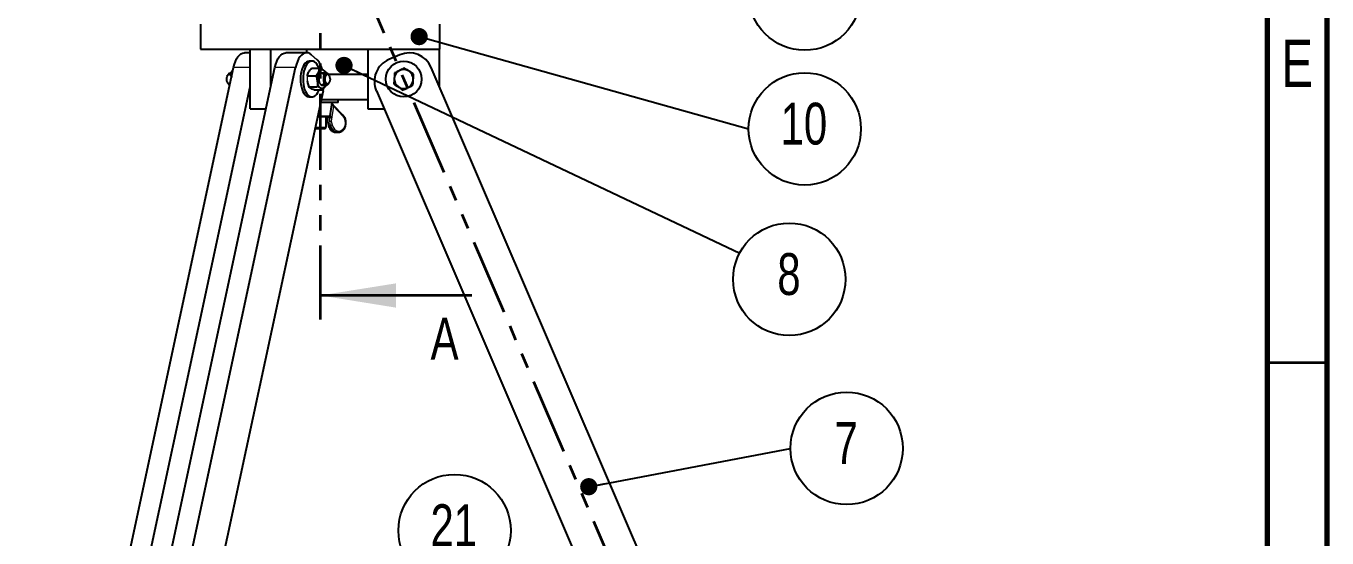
# Model space of a CAD drawing. Header units: millimetres. Extents: x 150 to 2050, y 50 to 2920.
# Drawn here: x 961 to 2050, y 1838 to 2266 of the extents above; entities that cross this region are included whole.
import ezdxf

# ---------------------------------------------------------------- set-up
doc = ezdxf.new("R2010")
doc.units = ezdxf.units.MM
doc.linetypes.add('PHANTOM', pattern=[12.7, 6.35, -1.27, 1.27, -1.27, 1.27, -1.27])
doc.layers.add('FORMAT', color=7, linetype='Continuous')
doc.styles.add('SLDTEXTSTYLE0', font='TXT', dxfattribs={"width": 0.75})
doc.dimstyles.new('SLDDIMSTYLE0', dxfattribs={"dimtxt": 0.18, "dimasz": 14.4, "dimexe": 0, "dimexo": 0.0625, "dimgap": 0, "dimtad": 0, "dimtih": 1, "dimtoh": 1, "dimdec": 0, "dimrnd": 1e-09, "dimzin": 0, "dimdsep": 46, "dimtxsty": 'Standard', "dimblk1": 'DOT', "dimblk2": 'DOT', "dimsah": 1, "dimcen": 0.09, "dimadec": 0, "dimazin": 0, "dimtfac": 14.4, "dimtdec": 0, "dimtofl": 0, "dimtmove": 0, "dimatfit": 3, "dimldrblk": 'DOT', "dimfxl": 1, "dimfrac": 2, "dimtolj": 1, "dimtzin": 0, "dimarcsym": 0})

# ---------------------------------------------------------------- blocks, each defined once
blk = doc.blocks.new('SW_NOTE_0_13')
at = {"layer": 'FORMAT', "color": 0, "ltscale": 10}
blk.add_circle((47, 0), 47, dxfattribs=at)
at = {"layer": 'FORMAT', "color": 0, "ltscale": 10, "insert": (46.3, 21.9), "char_height": 35, "attachment_point": 2, "style": 'SLDTEXTSTYLE0'}
blk.add_mtext('11', dxfattribs=at)
blk = doc.blocks.new('SW_NOTE_0_14')
at = {"layer": 'FORMAT', "color": 0, "ltscale": 10}
blk.add_circle((47, 0), 47, dxfattribs=at)
at = {"layer": 'FORMAT', "color": 0, "ltscale": 10, "insert": (46.3, 21.9), "char_height": 35, "attachment_point": 2, "style": 'SLDTEXTSTYLE0'}
blk.add_mtext('10', dxfattribs=at)
blk = doc.blocks.new('_Dot')
at = {"color": 0, "linetype": 'ByBlock', "lineweight": -2}
blk.add_line((-0.5, 0), (-1, 0), dxfattribs=at)
at = {"color": 0, "linetype": 'ByBlock', "const_width": 0.5}
blk.add_lwpolyline([(-0.25, 0, 1), (0.25, 0, 1)], format="xyb", close=True, dxfattribs=at)
blk = doc.blocks.new('SW_NOTE_0_15')
at = {"layer": 'FORMAT', "color": 0, "ltscale": 10}
blk.add_circle((41.5, -22), 47, dxfattribs=at)
at = {"layer": 'FORMAT', "color": 0, "ltscale": 10, "insert": (41.2, -0.1), "char_height": 35, "attachment_point": 2, "style": 'SLDTEXTSTYLE0'}
blk.add_mtext('8', dxfattribs=at)
blk = doc.blocks.new('SW_NOTE_0_16')
at = {"layer": 'FORMAT', "color": 0, "ltscale": 10}
blk.add_circle((47, 0), 47, dxfattribs=at)
at = {"layer": 'FORMAT', "color": 0, "ltscale": 10, "insert": (46.6, 21.9), "char_height": 35, "attachment_point": 2, "style": 'SLDTEXTSTYLE0'}
blk.add_mtext('7', dxfattribs=at)
blk = doc.blocks.new('SW_NOTE_0_22')
at = {"layer": 'FORMAT', "color": 0, "ltscale": 10}
blk.add_circle((41.5, 22), 47, dxfattribs=at)
at = {"layer": 'FORMAT', "color": 0, "ltscale": 10, "insert": (40.8, 44), "char_height": 35, "attachment_point": 2, "style": 'SLDTEXTSTYLE0'}
blk.add_mtext('21', dxfattribs=at)

msp = doc.modelspace()

# ---------------------------------------------------------------- linework, layer by layer
at = {"color": 7, "linetype": 'Continuous', "lineweight": 70, "ltscale": 10}
for p, q in [((2050, 2920), (2050, 50)), ((2000, 2870), (2000, 100))]:
    msp.add_line(p, q, dxfattribs=at)
at = {"color": 7, "linetype": 'PHANTOM', "lineweight": 35, "ltscale": 10}
for p, q in [((1207.1, 2844.7), (1207.1, 2021)), ((1235.4, 2319), (1745.4, 1132.5))]:
    msp.add_line(p, q, dxfattribs=at)
at = {"color": 7, "linetype": 'Continuous', "lineweight": 25, "ltscale": 10}
for p, q in [((1107.1, 2268), (1107.1, 2247)), ((1307.1, 2268), (1307.1, 2247)), ((1107.1, 2247), (1307.1, 2247)), ((1148.5, 2243.9), (1143.9, 2243.9)), ((1148.5, 2197), (1148.5, 2247)), ((1165.8, 2215.5), (1165.8, 2247)), ((1195.8, 2243.9), (1178.5, 2243.9)), ((1195.8, 2247), (1195.8, 2243.9)), ((1247.1, 2247), (1247.1, 2197)), ((1307.1, 2215.5), (1307.1, 2247)), ((1200.3, 2237), (1198.1, 2237)), ((1273.8, 2242.3), (1264.6, 2238.4)), ((960.9, 1423.4), (1134.7, 2231.8)), ((995.6, 1423.4), (1169.3, 2231.8)), ((1012.9, 1423.4), (1186.6, 2231.8)), ((1130.3, 2226.1), (1129.8, 2225.4)), ((1133.6, 2227), (1131.7, 2227)), ((1132.7, 2227), (1133, 2227.8)), ((1196.5, 2224.6), (1203.5, 2224.6)), ((1199.8, 2231), (1206.8, 2231)), ((1212.6, 2227), (1208.5, 2227)), ((1214.5, 2225.4), (1214, 2226.1)), ((1214.1, 2226), (1247.1, 2226)), ((1214.1, 2226), (1224.4, 2226)), ((1224.4, 2226), (1247.1, 2226)), ((1647.6, 1423.4), (1300.1, 2231.8)), ((1040.7, 1714), (1148.5, 2215.5)), ((1209.6, 2212.1), (1098.3, 1694.1)), ((1129.8, 2218.6), (1130.3, 2217.9)), ((1197.5, 2215.6), (1204.5, 2215.6)), ((1202, 2213), (1209, 2213)), ((1208.5, 2217), (1212.6, 2217)), ((1209.6, 2212.1), (1210, 2214.1)), ((1211.6, 2217), (1211.3, 2216.1)), ((1214, 2217.9), (1214.5, 2218.6)), ((1254.2, 2212.1), (1601.7, 1403.6)), ((1198.1, 2207), (1200.3, 2207)), ((1222.1, 2202.5), (1207.5, 2202.5)), ((1208.1, 2205), (1224.4, 2205)), ((1215.5, 2191.3), (1217.1, 2202.5)), ((1226.5, 2191.5), (1218.4, 2200)), ((1222.1, 2202.5), (1222.1, 2205)), ((1224.4, 2205), (1247.1, 2205)), ((1148.5, 2197), (1161.8, 2197)), ((1214.5, 2190.5), (1205, 2190.5)), ((1212.1, 2181.5), (1212.1, 2190.5)), ((1247.1, 2197), (1260.7, 2197)), ((1202.9, 2180.7), (1203.1, 2180.5)), ((1203, 2181.5), (1212.1, 2181.5)), ((1211.1, 2180.5), (1203.1, 2180.5)), ((1211.1, 2180.5), (1212.1, 2181.5)), ((1213.3, 2186.7), (1214, 2183.4)), ((1220.5, 2177.5), (1222.1, 2177.5))]:
    msp.add_line(p, q, dxfattribs=at)
at = {"color": 7, "linetype": 'Continuous', "lineweight": 18, "ltscale": 10}
msp.add_line((1199.8, 2242.3), (1204.4, 2238.4), dxfattribs=at)
at = {"color": 8, "linetype": 'Continuous', "lineweight": 18, "ltscale": 10}
for p, q in [((1148.5, 2231.8), (1134.7, 2231.8)), ((1186.6, 2231.8), (1169.3, 2231.8)), ((1205.1, 2191.3), (1215.5, 2191.3)), ((1214.7, 2189.6), (1212.7, 2189.6)), ((1212.7, 2189.6), (1213.5, 2186.7)), ((1215.2, 2186.7), (1214.7, 2189.6)), ((1218.3, 2199.3), (1216.5, 2186.9)), ((1226.4, 2190.8), (1218.3, 2199.3)), ((1213.5, 2186.7), (1214.2, 2183.4)), ((1215.9, 2183.4), (1214.2, 2183.4)), ((1215.9, 2183.4), (1215.2, 2186.7)), ((1216.5, 2186.9), (1217.2, 2183.6))]:
    msp.add_line(p, q, dxfattribs=at)
at = {"color": 7, "linetype": 'Continuous', "lineweight": 35, "ltscale": 10}
for p, q in [((1334.1, 2041), (1207.1, 2041)), ((2000, 1985), (2050, 1985))]:
    msp.add_line(p, q, dxfattribs=at)
at = {"color": 7, "linetype": 'Continuous', "lineweight": 25, "ltscale": 10, "flags": 128}
for points in [[(1134.7, 2231.8), (1135.3, 2234.4), (1136.2, 2236.7), (1137.1, 2238.8), (1138.3, 2240.5), (1139.5, 2241.9), (1140.8, 2243), (1142.2, 2243.7), (1143.6, 2243.9), (1143.9, 2243.9)], [(1169.3, 2231.8), (1170, 2234.4), (1170.8, 2236.7), (1171.8, 2238.8), (1172.9, 2240.5), (1174.1, 2241.9), (1175.5, 2243), (1176.9, 2243.7), (1178.3, 2243.9), (1178.5, 2243.9)], [(1199.8, 2242.3), (1198.4, 2243.3), (1197, 2243.8), (1195.6, 2243.9), (1194.2, 2243.7), (1192.8, 2243), (1191.5, 2241.9), (1190.2, 2240.5), (1189.1, 2238.8), (1188.1, 2236.7), (1187.3, 2234.4), (1186.6, 2231.8)], [(1198.1, 2237), (1197.9, 2237), (1196.7, 2236.7), (1195.6, 2236.1), (1194.6, 2235.2), (1193.6, 2234), (1192.8, 2232.5), (1192, 2230.7), (1191.4, 2228.7), (1191, 2226.6), (1190.7, 2224.4), (1190.6, 2222.1), (1190.7, 2219.8), (1190.9, 2217.5), (1191.4, 2215.4), (1192, 2213.4), (1192.7, 2211.6), (1193.5, 2210.1), (1194.5, 2208.8), (1195.5, 2207.9), (1196.6, 2207.3), (1197.8, 2207), (1198.1, 2207)], [(1206.3, 2231), (1206.1, 2231.4), (1205.3, 2233.1), (1204.4, 2234.5), (1203.4, 2235.6), (1202.3, 2236.4), (1201.2, 2236.9), (1200.1, 2237), (1198.9, 2236.7), (1197.8, 2236.1), (1196.7, 2235.2), (1195.8, 2234), (1194.9, 2232.5), (1194.2, 2230.7), (1193.6, 2228.7), (1193.1, 2226.6), (1192.9, 2224.4), (1192.8, 2222.1), (1192.9, 2219.8), (1193.1, 2217.5), (1193.5, 2215.4), (1194.1, 2213.4), (1194.8, 2211.6), (1195.7, 2210.1), (1196.7, 2208.8), (1197.7, 2207.9), (1198.8, 2207.3), (1199.9, 2207), (1201.1, 2207.1), (1202.2, 2207.5), (1203.3, 2208.2), (1204.3, 2209.3), (1205.2, 2210.7), (1205.2, 2210.7)], [(1128.9, 2221.7), (1129, 2222.9), (1129.2, 2224.1), (1129.6, 2225), (1130.1, 2225.7), (1130.7, 2226.1), (1131.3, 2226.1), (1131.9, 2225.7), (1132.4, 2225), (1132.8, 2224), (1132.9, 2223.6)], [(1130.3, 2226.1), (1130.4, 2226.2), (1131, 2226.8), (1131.7, 2227), (1132.4, 2226.8), (1133, 2226.2), (1133.4, 2225.7)], [(1132.6, 2227), (1132.7, 2227), (1133, 2227.8)], [(1205.8, 2227.8), (1206.2, 2228.5), (1206.6, 2229), (1207.1, 2229.4), (1207.6, 2229.8), (1208.1, 2229.9), (1208.6, 2230), (1209.1, 2229.9), (1209.7, 2229.6)], [(1206.1, 2220.8), (1206.3, 2219.6), (1206.7, 2218.5), (1207.3, 2217.6), (1207.9, 2217.1), (1208.6, 2217), (1209.2, 2217.2), (1209.9, 2217.8), (1210.4, 2218.7), (1210.8, 2219.8), (1211, 2221.1), (1211, 2222.4), (1210.8, 2223.8), (1210.5, 2225), (1210, 2225.9), (1209.4, 2226.6), (1208.8, 2226.9), (1208.1, 2226.9), (1207.5, 2226.5), (1206.9, 2225.8), (1206.4, 2224.7), (1206.1, 2223.5), (1206, 2222.2), (1206.1, 2220.8)], [(1210.1, 2221.6), (1210.1, 2223), (1210.3, 2224.3), (1210.7, 2225.4), (1211.3, 2226.2), (1211.9, 2226.8), (1212.6, 2227), (1213.2, 2226.8), (1213.9, 2226.2), (1214, 2226.1)], [(1211.2, 2221.7), (1211.2, 2222.9), (1211.5, 2224.1), (1211.9, 2225), (1212.4, 2225.7), (1213, 2226.1), (1213.6, 2226.1), (1214.2, 2225.7), (1214.7, 2225), (1215.1, 2224), (1215.3, 2222.9), (1215.4, 2221.6), (1215.2, 2220.4), (1214.9, 2219.3), (1214.4, 2218.5), (1213.9, 2218), (1213.3, 2217.8), (1212.6, 2218), (1212.1, 2218.5), (1211.6, 2219.4), (1211.3, 2220.5), (1211.2, 2221.7)], [(1131.7, 2218), (1131.6, 2218), (1131, 2217.8), (1130.4, 2218), (1129.8, 2218.5), (1129.4, 2219.4), (1129.1, 2220.5), (1128.9, 2221.7)], [(1205.2, 2210.7), (1206, 2212.3), (1206.3, 2213)], [(1211.3, 2216.1), (1210.8, 2215.5), (1210.4, 2214.9), (1209.9, 2214.5), (1209.4, 2214.2), (1208.9, 2214), (1208.4, 2214), (1207.9, 2214.1), (1207.4, 2214.3)], [(1214, 2217.9), (1213.6, 2217.4), (1212.9, 2217), (1212.2, 2217), (1211.6, 2217.4), (1211, 2218.1), (1210.5, 2219.1), (1210.2, 2220.3), (1210.1, 2221.6)], [(1211.6, 2217), (1211.6, 2216.9), (1211.3, 2216.1)]]:
    msp.add_lwpolyline(points, dxfattribs=at)
at = {"color": 8, "linetype": 'Continuous', "lineweight": 18, "ltscale": 10, "flags": 128}
for points in [[(1218.4, 2200), (1218.4, 2200), (1218.5, 2199.9), (1218.5, 2199.7), (1218.4, 2199.6), (1218.4, 2199.5), (1218.3, 2199.3)], [(1226.5, 2191.5), (1226.6, 2191.5), (1226.6, 2191.4), (1226.6, 2191.3), (1226.6, 2191.1), (1226.5, 2191), (1226.4, 2190.8)], [(1213.3, 2186.7), (1213.3, 2186.7), (1213.3, 2186.7), (1213.4, 2186.7), (1213.5, 2186.7)], [(1214, 2183.4), (1214, 2183.4), (1214.1, 2183.4), (1214.1, 2183.4), (1214.2, 2183.4)]]:
    msp.add_lwpolyline(points, dxfattribs=at)
at = {"color": 7, "linetype": 'Continuous', "lineweight": 25, "ltscale": 100}
msp.add_circle((1277.1, 2222), 15, dxfattribs=at)
for centre, radius, start, end in [((1281.7, 2223.9), 20, 23.2606, 113.2606), ((1192, 2225.9), 17.5, 13.7038, 45.2492), ((1272.5, 2220), 20, 113.2606, 203.2606), ((1137.7, 2225.4), 5.23, 133.1525, 153.3272), ((1218.2, 2222), 13.7, 155.0167, 187.9021), ((1206.4, 2225.2), 5.54, 19.1401, 53.9209), ((1277.1, 2222), 8, 176.0524, 236.0524), ((1277.1, 2222), 8, 116.0524, 176.0524), ((1277.1, 2222), 8, 56.0524, 116.0524), ((1277.1, 2222), 8, 356.0524, 56.0524), ((1131.9, 2218.9), 1.92, 210.4402, 256.4063), ((1212.5, 2220.3), 7.93, 181.28, 229.1501), ((1277.1, 2222), 8, 236.0524, 296.0524), ((1277.1, 2222), 8, 296.0524, 356.0524), ((1214.5, 2191.5), 1, 270, 351.7029)]:
    msp.add_arc(centre, radius, start, end, dxfattribs=at)
at = {"color": 8, "linetype": 'Continuous', "lineweight": 18, "ltscale": 100}
for centre, radius, start, end in [((1212.6, 2189.9), 0.374, 262.7917, 290.5423), ((1214.5, 2191.5), 0.993, 270.2521, 353.0921), ((1215, 2192.7), 3.17, 263.2366, 291.7897), ((1215, 2191.4), 4.77, 271.6868, 288.4495), ((1215.7, 2188.2), 4.77, 271.6868, 288.4495)]:
    msp.add_arc(centre, radius, start, end, dxfattribs=at)
for centre, major_axis, ratio, start_param, end_param in [((1222.7, 2185.5), (0.21, 7), 0.809024, 1.858323, 5.61125), ((1222.1, 2185.5), (0.21, 8), 0.809082, 1.855326, 3.120396)]:
    msp.add_ellipse(centre, major_axis=major_axis, ratio=ratio, start_param=start_param, end_param=end_param, dxfattribs=at)
at = {"color": 7, "linetype": 'Continuous', "lineweight": 25, "ltscale": 100}
for centre, major_axis, start_param, end_param in [((1220.5, 2185.5), (-0.21, 8), 1.813279, 3.120569), ((1222.1, 2185.5), (0.21, 8), 3.120396, 3.162616)]:
    msp.add_ellipse(centre, major_axis=major_axis, ratio=0.809082, start_param=start_param, end_param=end_param, dxfattribs=at)
at = {"color": 7, "linetype": 'Continuous', "lineweight": 25, "ltscale": 10}
for points, knots in [([(1133, 2227.8), (1133.1, 2227.9), (1133.4, 2228.4), (1133.7, 2229), (1134.2, 2229.6), (1134.2, 2229.6)], [0, 0, 0, 0, 0.125066, 0.947164, 1, 1, 1, 1]), ([(1196.5, 2224.6), (1196.6, 2225.1), (1196.8, 2226.2), (1197.3, 2227.3), (1197.5, 2227.8)], [0, 0, 0, 0, 0.495458, 1, 1, 1, 1]), ([(1197.5, 2227.8), (1197.6, 2227.9), (1197.9, 2228.4), (1198.6, 2229.5), (1199.4, 2230.5), (1199.8, 2231)], [0, 0, 0, 0, 0.070086, 0.530782, 1, 1, 1, 1]), ([(1203.5, 2224.6), (1203.9, 2225.1), (1204.8, 2226.2), (1205.4, 2227.3), (1205.8, 2227.8)], [0, 0, 0, 0, 0.495458, 1, 1, 1, 1]), ([(1205.8, 2227.8), (1205.8, 2227.9), (1206.1, 2228.4), (1206.5, 2229.5), (1206.7, 2230.5), (1206.8, 2231)], [0, 0, 0, 0, 0.070086, 0.530782, 1, 1, 1, 1]), ([(1206.8, 2231), (1207.4, 2230.7), (1208.4, 2230.3), (1209.2, 2229.9), (1209.7, 2229.6)], [0, 0, 0, 0, 0.495458, 1, 1, 1, 1]), ([(1209.7, 2229.6), (1209.7, 2229.6), (1210.1, 2229.4), (1210.7, 2228.9), (1211.1, 2228.5), (1211.3, 2228.3)], [0, 0, 0, 0, 0.070086, 0.530782, 1, 1, 1, 1]), ([(1211.3, 2228.3), (1211.4, 2227.9), (1211.6, 2227.5), (1211.7, 2227), (1211.7, 2227)], [0, 0, 0, 0, 0.855202, 1, 1, 1, 1]), ([(1269.2, 2222.5), (1269.1, 2221.3), (1269, 2219.7), (1268.9, 2218.2), (1268.8, 2217.9)], [0, 0, 0, 0, 0.8113035, 1, 1, 1, 1]), ([(1269.5, 2227.1), (1269.4, 2225.9), (1269.3, 2224.4), (1269.2, 2222.9), (1269.2, 2222.5)], [0, 0, 0, 0, 0.785622, 1, 1, 1, 1]), ([(1273.6, 2229.2), (1273.5, 2229.1), (1272.8, 2228.7), (1271.4, 2228.1), (1270.1, 2227.4), (1269.5, 2227.1)], [0, 0, 0, 0, 0.070086, 0.530782, 1, 1, 1, 1]), ([(1277.8, 2231.2), (1277.1, 2230.9), (1275.7, 2230.2), (1274.3, 2229.5), (1273.6, 2229.2)], [0, 0, 0, 0, 0.495458, 1, 1, 1, 1]), ([(1281.6, 2228.6), (1281.5, 2228.7), (1280.8, 2229.1), (1279.5, 2230), (1278.4, 2230.8), (1277.8, 2231.2)], [0, 0, 0, 0, 0.0700858, 0.5307822, 1, 1, 1, 1]), ([(1285.4, 2226), (1284.8, 2226.4), (1283.6, 2227.3), (1282.3, 2228.2), (1281.6, 2228.6)], [0, 0, 0, 0, 0.495458, 1, 1, 1, 1]), ([(1285.1, 2221.4), (1285.1, 2221.8), (1285.2, 2223.3), (1285.4, 2224.8), (1285.4, 2226)], [0, 0, 0, 0, 0.214378, 1, 1, 1, 1]), ([(1196.4, 2220.1), (1196.4, 2219.7), (1196.7, 2218.2), (1197.2, 2216.7), (1197.5, 2215.6)], [0, 0, 0, 0, 0.268634, 1, 1, 1, 1]), ([(1199.1, 2214.3), (1199.1, 2214.3), (1198.7, 2214.6), (1198.1, 2215), (1197.7, 2215.4), (1197.5, 2215.6)], [0, 0, 0, 0, 0.070086, 0.530782, 1, 1, 1, 1]), ([(1202, 2213), (1201.4, 2213.2), (1200.4, 2213.6), (1199.5, 2214.1), (1199.1, 2214.3)], [0, 0, 0, 0, 0.495458, 1, 1, 1, 1]), ([(1209, 2213), (1208.8, 2213.2), (1208.4, 2213.6), (1207.7, 2214.1), (1207.4, 2214.3)], [0, 0, 0, 0, 0.495458, 1, 1, 1, 1]), ([(1211.3, 2216.1), (1211.2, 2216.1), (1210.9, 2215.5), (1210.2, 2214.4), (1209.4, 2213.5), (1209, 2213)], [0, 0, 0, 0, 0.070086, 0.530782, 1, 1, 1, 1]), ([(1268.8, 2217.9), (1269.5, 2217.5), (1270.7, 2216.6), (1272, 2215.8), (1272.7, 2215.3)], [0, 0, 0, 0, 0.495458, 1, 1, 1, 1]), ([(1272.7, 2215.3), (1272.8, 2215.3), (1273.4, 2214.8), (1274.7, 2213.9), (1275.9, 2213.2), (1276.5, 2212.8)], [0, 0, 0, 0, 0.070086, 0.530782, 1, 1, 1, 1]), ([(1276.5, 2212.8), (1277.2, 2213.1), (1278.5, 2213.7), (1279.9, 2214.4), (1280.6, 2214.8)], [0, 0, 0, 0, 0.495458, 1, 1, 1, 1]), ([(1280.6, 2214.8), (1280.7, 2214.8), (1281.5, 2215.2), (1282.9, 2215.9), (1284.2, 2216.5), (1284.8, 2216.8)], [0, 0, 0, 0, 0.0700858, 0.5307822, 1, 1, 1, 1]), ([(1284.8, 2216.8), (1284.8, 2217.1), (1284.9, 2218.6), (1285, 2220.2), (1285.1, 2221.4)], [0, 0, 0, 0, 0.188696, 1, 1, 1, 1]), ([(1218.4, 2200), (1218.4, 2200), (1218.1, 2200.3), (1217.6, 2200.9), (1217.2, 2201.5), (1217.1, 2201.8), (1217.1, 2201.9)], [0, 0, 0, 0, 0.029553, 0.412772, 0.743604, 1, 1, 1, 1]), ([(1212, 2190.2), (1212.1, 2190.2), (1212.3, 2190.1), (1212.5, 2189.9), (1212.5, 2189.6), (1212.5, 2189.6)], [0, 0, 0, 0, 0.259107, 0.725138, 1, 1, 1, 1]), ([(1212.6, 2189.6), (1212.6, 2189.5), (1212.8, 2188.7), (1213.1, 2187.7), (1213.3, 2186.8), (1213.3, 2186.7)], [0, 0, 0, 0, 0.01498, 0.944548, 1, 1, 1, 1]), ([(1221.8, 2177.5), (1221.9, 2177.5), (1222.4, 2177.4), (1223.4, 2177.6), (1224.7, 2178.1), (1225.9, 2178.8), (1226.9, 2179.8), (1227.7, 2181.1), (1228.3, 2182.5), (1228.7, 2184.1), (1228.8, 2185.7), (1228.7, 2187.2), (1228.3, 2188.8), (1227.6, 2190.2), (1227, 2191), (1226.6, 2191.5), (1226.5, 2191.5)], [0, 0, 0, 0, 0.019509, 0.098372, 0.177075, 0.256113, 0.335818, 0.416213, 0.497131, 0.578375, 0.659818, 0.741405, 0.823124, 0.904938, 0.9817, 1, 1, 1, 1]), ([(1214, 2183.4), (1214.1, 2183.1), (1214.3, 2182.4), (1214.9, 2181.1), (1215.7, 2179.9), (1216.7, 2178.8), (1217.9, 2178), (1219.2, 2177.6), (1220, 2177.5), (1220.3, 2177.5)], [0, 0, 0, 0, 0.0859536, 0.2442675, 0.402943, 0.5613836, 0.7190121, 0.875192, 1, 1, 1, 1])]:
    msp.add_open_spline(points, degree=3, knots=knots, dxfattribs=at)
at = {"color": 7, "linetype": 'Continuous', "lineweight": 18, "ltscale": 10}
for points, knots in [([(1196.5, 2224.6), (1196.4, 2224.2), (1196.2, 2222.8), (1196.3, 2221.3), (1196.4, 2220.1)], [0, 0, 0, 0, 0.257551, 1, 1, 1, 1]), ([(1203.5, 2224.6), (1203.6, 2224.2), (1204.1, 2222.8), (1204.4, 2221.3), (1204.6, 2220.1)], [0, 0, 0, 0, 0.257551, 1, 1, 1, 1]), ([(1204.6, 2220.1), (1204.7, 2219.7), (1204.8, 2218.2), (1204.6, 2216.7), (1204.5, 2215.6)], [0, 0, 0, 0, 0.268634, 1, 1, 1, 1]), ([(1207.4, 2214.3), (1207.3, 2214.3), (1206.9, 2214.6), (1206, 2215), (1205, 2215.4), (1204.5, 2215.6)], [0, 0, 0, 0, 0.070086, 0.530782, 1, 1, 1, 1])]:
    msp.add_open_spline(points, degree=3, knots=knots, dxfattribs=at)
at = {"color": 8, "linetype": 'Continuous', "lineweight": 18, "ltscale": 10}
for points, knots in [([(1218.3, 2199.3), (1217.9, 2199.8), (1217.3, 2200.7), (1217.1, 2201.5), (1217, 2201.8)], [0, 0, 0, 0, 0.542928, 1, 1, 1, 1]), ([(1212, 2190.3), (1212.1, 2190.3), (1212.3, 2190.2), (1212.5, 2190), (1212.7, 2189.7), (1212.7, 2189.6)], [0, 0, 0, 0, 0.2011618, 0.5942472, 1, 1, 1, 1]), ([(1214.7, 2189.6), (1214.6, 2189.7), (1214.6, 2189.9), (1214.5, 2190.2), (1214.5, 2190.4), (1214.5, 2190.5), (1214.5, 2190.5), (1214.5, 2190.5)], [0, 0, 0, 0, 0.175097, 0.349896, 0.584012, 0.956468, 1, 1, 1, 1]), ([(1215.5, 2191.3), (1215.6, 2191.3), (1215.6, 2191.3), (1215.8, 2191.1), (1216, 2190.6), (1216.2, 2190.2), (1216.2, 2189.9), (1216.2, 2189.8)], [0, 0, 0, 0, 0.248699, 0.457464, 0.666427, 0.875589, 1, 1, 1, 1]), ([(1216.2, 2189.8), (1216.3, 2189.1), (1216.4, 2188.2), (1216.5, 2187.2), (1216.5, 2186.9)], [0, 0, 0, 0, 0.685027, 1, 1, 1, 1])]:
    msp.add_open_spline(points, degree=3, knots=knots, dxfattribs=at)
at = {"color": 7, "linetype": 'Continuous', "lineweight": 35, "ltscale": 10}
msp.add_solid([(1207.1, 2041), (1270.6, 2030.8), (1270.6, 2051.1)], dxfattribs=at)

# ---------------------------------------------------------------- block references
at = {"layer": 'FORMAT', "ltscale": 10}
for name, p in [('SW_NOTE_0_13', (1565.8, 2293.1)), ('SW_NOTE_0_14', (1565.8, 2180.3)), ('SW_NOTE_0_15', (1558.4, 2076.5)), ('SW_NOTE_0_16', (1600.9, 1913.1)), ('SW_NOTE_0_22', (1278.2, 1822.3))]:
    msp.add_blockref(name, p, dxfattribs=at)

# ---------------------------------------------------------------- texts
at = {"color": 7, "linetype": 'Continuous', "lineweight": 0, "ltscale": 10, "insert": (2025.1, 2255), "char_height": 39.7, "attachment_point": 2, "style": 'SLDTEXTSTYLE0'}
msp.add_mtext('E', dxfattribs=at)
at = {"color": 7, "linetype": 'Continuous', "ltscale": 10, "insert": (1299.6, 2022.4), "char_height": 35, "attachment_point": 1, "style": 'SLDTEXTSTYLE0'}
msp.add_mtext('A', dxfattribs=at)

# ---------------------------------------------------------------- leaders
at = {"layer": 'FORMAT', "ltscale": 10}
for points in [[(1290, 2257.5), (1565.8, 2180.3)], [(1227.1, 2233.4), (1558.4, 2076.5)], [(1432, 1881), (1600.9, 1913.1)]]:
    msp.add_leader(points, dimstyle='SLDDIMSTYLE0', dxfattribs=at)

doc.saveas('drawing.dxf')
